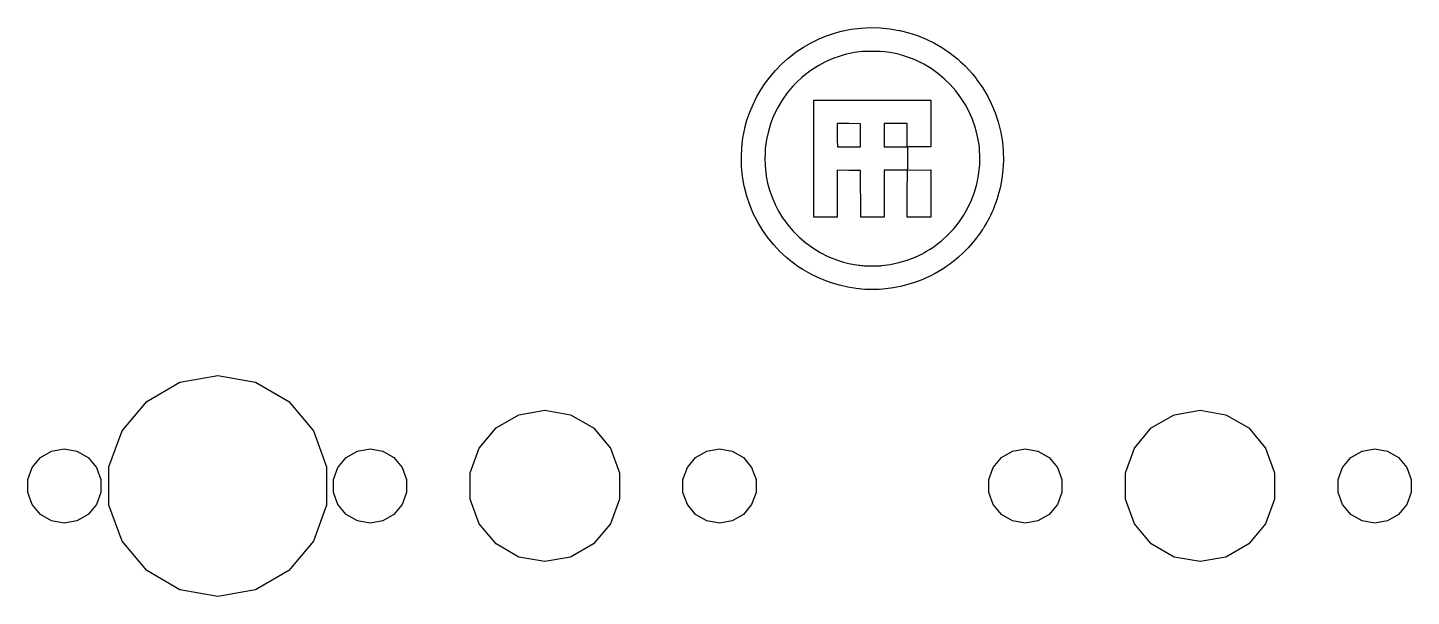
# Model space of a CAD drawing. Extents: x 50 to 349, y -142 to -48.
# Drawn here: x 308.82 to 349.04, y -136.56 to -120.02 of the extents above; entities that cross this region are included whole.
import ezdxf

# ---------------------------------------------------------------- set-up
doc = ezdxf.new("R2010")
doc.units = 0
doc.header["$MEASUREMENT"] = 0
doc.layers.add('BLACK', color=7, linetype='CONTINUOUS')

msp = doc.modelspace()

# ---------------------------------------------------------------- linework, layer by layer
at = {"layer": 'Black'}
for p, q in [((331.828, -120.34), (332.064, -120.243)), ((332.064, -120.243), (332.064, -120.243)), ((332.064, -120.243), (332.065, -120.243)), ((332.065, -120.243), (332.303, -120.164)), ((332.303, -120.164), (332.303, -120.164)), ((332.303, -120.164), (332.304, -120.164)), ((332.304, -120.164), (332.48, -120.118)), ((332.48, -120.118), (332.757, -120.063)), ((332.48, -120.118), (332.48, -120.118)), ((332.48, -120.118), (332.48, -120.118)), ((332.757, -120.063), (333.036, -120.029)), ((332.757, -120.063), (332.757, -120.063)), ((332.757, -120.063), (332.757, -120.063)), ((333.036, -120.029), (333.036, -120.029)), ((333.036, -120.029), (333.037, -120.029)), ((333.037, -120.029), (333.316, -120.015)), ((333.316, -120.015), (333.317, -120.015)), ((333.317, -120.015), (333.317, -120.015)), ((333.317, -120.015), (333.597, -120.021)), ((333.597, -120.021), (333.597, -120.021)), ((333.597, -120.021), (333.598, -120.021)), ((333.598, -120.021), (333.878, -120.048)), ((333.878, -120.048), (333.878, -120.048)), ((333.878, -120.048), (333.878, -120.048)), ((333.878, -120.048), (334.158, -120.094)), ((334.158, -120.094), (334.158, -120.094)), ((334.158, -120.094), (334.158, -120.094)), ((334.158, -120.094), (334.174, -120.098)), ((334.174, -120.098), (334.174, -120.098)), ((334.174, -120.098), (334.174, -120.098)), ((334.174, -120.098), (334.431, -120.161)), ((334.431, -120.161), (334.432, -120.161)), ((334.432, -120.161), (334.432, -120.162)), ((334.432, -120.162), (334.686, -120.245)), ((334.686, -120.245), (334.686, -120.245)), ((334.686, -120.245), (334.686, -120.245)), ((334.686, -120.245), (334.935, -120.347)), ((331.163, -120.72), (331.373, -120.58)), ((331.373, -120.58), (331.373, -120.58)), ((331.373, -120.58), (331.374, -120.58)), ((331.374, -120.58), (331.596, -120.453)), ((331.596, -120.453), (331.827, -120.34)), ((331.596, -120.453), (331.596, -120.453)), ((331.596, -120.453), (331.596, -120.453)), ((331.827, -120.34), (331.828, -120.34)), ((331.828, -120.34), (331.828, -120.34)), ((334.935, -120.347), (334.935, -120.347)), ((334.935, -120.347), (334.935, -120.347)), ((334.935, -120.347), (335.177, -120.466)), ((335.177, -120.466), (335.177, -120.466)), ((335.177, -120.466), (335.177, -120.467)), ((335.177, -120.467), (335.41, -120.603)), ((335.41, -120.603), (335.41, -120.603)), ((335.41, -120.603), (335.411, -120.603)), ((335.411, -120.603), (335.634, -120.756)), ((330.732, -121.081), (330.914, -120.916)), ((330.914, -120.916), (331.103, -120.764)), ((330.914, -120.916), (330.914, -120.916)), ((330.914, -120.916), (330.914, -120.916)), ((331.103, -120.764), (331.104, -120.764)), ((331.104, -120.764), (331.163, -120.721)), ((331.104, -120.764), (331.104, -120.764)), ((331.163, -120.721), (331.163, -120.72)), ((331.163, -120.72), (331.163, -120.72)), ((331.992, -121.017), (331.818, -121.112)), ((332.03, -120.999), (331.992, -121.017)), ((332.136, -120.952), (332.03, -120.999)), ((332.254, -120.905), (332.136, -120.952)), ((332.377, -120.861), (332.254, -120.905)), ((332.5, -120.821), (332.377, -120.861)), ((332.616, -120.788), (332.5, -120.821)), ((332.721, -120.763), (332.616, -120.788)), ((332.768, -120.754), (332.721, -120.763)), ((332.848, -120.739), (332.768, -120.754)), ((332.923, -120.728), (332.848, -120.739)), ((332.997, -120.719), (332.923, -120.728)), ((333.075, -120.713), (332.997, -120.719)), ((333.16, -120.709), (333.075, -120.713)), ((333.257, -120.707), (333.16, -120.709)), ((333.37, -120.707), (333.257, -120.707)), ((333.441, -120.707), (333.37, -120.707)), ((333.598, -120.711), (333.441, -120.707)), ((333.74, -120.72), (333.598, -120.711)), ((333.873, -120.735), (333.74, -120.72)), ((334.001, -120.756), (333.873, -120.735)), ((334.127, -120.785), (334.001, -120.756)), ((334.256, -120.823), (334.127, -120.785)), ((334.393, -120.869), (334.256, -120.823)), ((334.542, -120.925), (334.393, -120.869)), ((334.657, -120.973), (334.542, -120.925)), ((334.874, -121.08), (334.657, -120.973)), ((335.082, -121.205), (334.874, -121.08)), ((335.634, -120.756), (335.634, -120.756)), ((335.634, -120.756), (335.634, -120.757)), ((335.634, -120.757), (335.846, -120.925)), ((335.846, -120.925), (335.846, -120.925)), ((335.846, -120.925), (335.846, -120.925)), ((335.846, -120.925), (335.93, -120.999)), ((335.93, -120.999), (335.93, -120.999)), ((335.93, -120.999), (335.93, -120.999)), ((335.93, -120.999), (336.059, -121.12)), ((330.254, -121.633), (330.399, -121.443)), ((330.399, -121.443), (330.559, -121.258)), ((330.399, -121.443), (330.399, -121.443)), ((330.399, -121.443), (330.399, -121.443)), ((330.559, -121.258), (330.559, -121.258)), ((330.559, -121.258), (330.56, -121.258)), ((330.56, -121.258), (330.732, -121.082)), ((330.732, -121.082), (330.732, -121.081)), ((330.732, -121.082), (330.732, -121.082)), ((331.321, -121.466), (331.177, -121.598)), ((331.479, -121.339), (331.321, -121.466)), ((331.645, -121.22), (331.479, -121.339)), ((331.818, -121.112), (331.645, -121.22)), ((335.279, -121.346), (335.082, -121.205)), ((335.466, -121.502), (335.279, -121.346)), ((336.059, -121.12), (336.059, -121.12)), ((336.059, -121.12), (336.059, -121.12)), ((336.059, -121.12), (336.174, -121.239)), ((336.174, -121.239), (336.174, -121.239)), ((336.174, -121.239), (336.175, -121.239)), ((336.175, -121.239), (336.283, -121.362)), ((336.283, -121.362), (336.283, -121.362)), ((336.283, -121.362), (336.283, -121.362)), ((336.283, -121.362), (336.389, -121.494)), ((330.015, -122.023), (330.127, -121.826)), ((330.127, -121.826), (330.254, -121.634)), ((330.127, -121.826), (330.127, -121.826)), ((330.127, -121.826), (330.127, -121.826)), ((330.254, -121.634), (330.254, -121.633)), ((330.254, -121.633), (330.254, -121.633)), ((331.064, -121.715), (330.9, -121.914)), ((331.177, -121.598), (331.064, -121.715)), ((335.64, -121.672), (335.466, -121.502)), ((335.801, -121.856), (335.64, -121.672)), ((335.948, -122.053), (335.801, -121.856)), ((336.389, -121.494), (336.389, -121.494)), ((336.389, -121.494), (336.389, -121.494)), ((336.389, -121.494), (336.416, -121.531)), ((336.416, -121.531), (336.416, -121.531)), ((336.416, -121.531), (336.416, -121.531)), ((336.416, -121.531), (336.577, -121.76)), ((336.577, -121.76), (336.577, -121.76)), ((336.577, -121.76), (336.577, -121.761)), ((336.577, -121.761), (336.718, -121.997)), ((329.809, -122.475), (329.904, -122.247)), ((329.904, -122.247), (330.015, -122.023)), ((329.904, -122.247), (329.904, -122.247)), ((329.904, -122.247), (329.904, -122.247)), ((330.015, -122.023), (330.015, -122.023)), ((330.015, -122.023), (330.015, -122.023)), ((330.753, -122.121), (330.624, -122.336)), ((330.9, -121.914), (330.753, -122.121)), ((331.673, -122.128), (331.673, -122.127)), ((331.673, -122.127), (331.674, -122.127)), ((331.673, -123.137), (331.673, -122.128)), ((331.673, -122.128), (331.673, -122.128)), ((331.674, -122.126), (331.674, -122.125)), ((331.674, -122.125), (331.674, -122.125)), ((331.674, -122.125), (331.675, -122.125)), ((331.674, -122.127), (331.674, -122.126)), ((331.674, -122.126), (331.674, -122.126)), ((331.674, -122.127), (331.674, -122.127)), ((331.675, -122.125), (331.675, -122.124)), ((331.675, -122.124), (331.675, -122.124)), ((331.675, -122.124), (331.676, -122.124)), ((331.676, -122.124), (331.676, -122.124)), ((331.676, -122.124), (331.677, -122.124)), ((331.677, -122.124), (331.677, -122.123)), ((331.677, -122.123), (331.678, -122.123)), ((331.677, -122.124), (331.677, -122.124)), ((331.678, -122.123), (331.678, -122.123)), ((331.678, -122.123), (335.072, -122.123)), ((335.072, -122.123), (335.072, -122.123)), ((335.072, -122.123), (335.073, -122.123)), ((335.073, -122.123), (335.073, -122.124)), ((335.073, -122.124), (335.073, -122.124)), ((335.073, -122.124), (335.074, -122.124)), ((335.074, -122.124), (335.074, -122.124)), ((335.074, -122.124), (335.075, -122.124)), ((335.075, -122.124), (335.075, -122.124)), ((335.075, -122.124), (335.075, -122.125)), ((335.075, -122.125), (335.076, -122.125)), ((335.076, -122.125), (335.076, -122.125)), ((335.076, -122.125), (335.076, -122.126)), ((335.076, -122.126), (335.076, -122.126)), ((335.076, -122.126), (335.076, -122.127)), ((335.076, -122.127), (335.076, -122.127)), ((335.076, -122.127), (335.077, -122.127)), ((335.077, -122.127), (335.077, -122.128)), ((335.077, -122.128), (335.077, -122.128)), ((335.077, -122.128), (335.077, -123.48)), ((336.08, -122.261), (335.948, -122.053)), ((336.196, -122.479), (336.08, -122.261)), ((336.718, -121.997), (336.718, -121.997)), ((336.718, -121.997), (336.718, -121.998)), ((336.718, -121.998), (336.841, -122.242)), ((336.841, -122.242), (336.841, -122.243)), ((336.841, -122.243), (336.841, -122.243)), ((336.841, -122.243), (336.945, -122.496)), ((329.729, -122.704), (329.809, -122.475)), ((329.809, -122.475), (329.809, -122.475)), ((329.809, -122.475), (329.809, -122.475)), ((330.514, -122.559), (330.422, -122.788)), ((330.624, -122.336), (330.514, -122.559)), ((336.295, -122.708), (336.196, -122.479)), ((336.945, -122.496), (336.945, -122.496)), ((336.945, -122.496), (336.945, -122.496)), ((336.945, -122.496), (337.032, -122.758)), ((329.611, -123.223), (329.664, -122.946)), ((329.664, -122.945), (329.668, -122.93)), ((329.664, -122.946), (329.664, -122.945)), ((329.664, -122.946), (329.664, -122.946)), ((329.668, -122.93), (329.729, -122.704)), ((329.668, -122.93), (329.668, -122.93)), ((329.668, -122.93), (329.668, -122.93)), ((329.729, -122.704), (329.729, -122.704)), ((329.729, -122.704), (329.729, -122.704)), ((330.35, -123.024), (330.296, -123.265)), ((330.422, -122.788), (330.35, -123.024)), ((332.692, -122.806), (332.354, -122.804)), ((332.354, -122.804), (332.354, -123.137)), ((333.03, -122.809), (332.692, -122.806)), ((333.03, -123.48), (333.03, -122.809)), ((334.051, -122.804), (333.715, -122.804)), ((333.715, -122.804), (333.718, -123.142)), ((334.386, -122.804), (334.051, -122.804)), ((334.386, -123.48), (334.386, -122.804)), ((336.298, -122.717), (336.295, -122.708)), ((336.354, -122.878), (336.298, -122.717)), ((336.403, -123.053), (336.354, -122.878)), ((336.444, -123.235), (336.403, -123.053)), ((337.032, -122.758), (337.032, -122.759)), ((337.032, -122.759), (337.032, -122.759)), ((337.032, -122.759), (337.1, -123.03)), ((337.1, -123.03), (337.1, -123.031)), ((337.1, -123.031), (337.1, -123.031)), ((337.1, -123.031), (337.108, -123.068)), ((337.108, -123.068), (337.108, -123.068)), ((337.108, -123.068), (337.108, -123.069)), ((337.108, -123.069), (337.153, -123.337)), ((329.578, -123.502), (329.611, -123.223)), ((329.611, -123.223), (329.611, -123.223)), ((329.611, -123.223), (329.611, -123.223)), ((330.276, -123.394), (330.262, -123.531)), ((330.296, -123.265), (330.276, -123.394)), ((331.673, -125.522), (331.673, -123.137)), ((332.354, -123.137), (332.354, -123.218)), ((332.354, -123.218), (332.355, -123.293)), ((332.355, -123.293), (332.355, -123.293)), ((332.355, -123.293), (332.355, -123.358)), ((332.355, -123.358), (332.357, -123.413)), ((332.357, -123.413), (332.358, -123.453)), ((332.358, -123.453), (332.36, -123.476)), ((332.36, -123.476), (332.36, -123.479)), ((332.36, -123.479), (332.368, -123.48)), ((332.368, -123.48), (332.397, -123.481)), ((332.397, -123.481), (332.441, -123.482)), ((332.441, -123.482), (332.499, -123.483)), ((332.499, -123.483), (332.499, -123.483)), ((332.499, -123.483), (332.568, -123.483)), ((332.568, -123.483), (332.644, -123.483)), ((332.644, -123.483), (332.699, -123.482)), ((332.699, -123.482), (333.03, -123.48)), ((333.718, -123.142), (333.72, -123.48)), ((333.72, -123.48), (334.053, -123.482)), ((334.053, -123.482), (334.391, -123.485)), ((334.386, -123.481), (334.386, -123.48)), ((334.386, -123.48), (334.386, -123.48)), ((334.386, -123.48), (334.386, -123.48)), ((334.387, -123.482), (334.386, -123.481)), ((334.386, -123.481), (334.386, -123.481)), ((334.387, -123.483), (334.387, -123.482)), ((334.387, -123.482), (334.387, -123.482)), ((334.387, -123.482), (334.387, -123.482)), ((334.388, -123.483), (334.387, -123.483)), ((334.388, -123.484), (334.388, -123.483)), ((334.388, -123.483), (334.388, -123.483)), ((334.389, -123.484), (334.388, -123.484)), ((334.388, -123.484), (334.388, -123.484)), ((334.39, -123.484), (334.389, -123.484)), ((334.389, -123.484), (334.389, -123.484)), ((334.391, -123.484), (334.39, -123.484)), ((334.39, -123.484), (334.39, -123.484)), ((334.391, -123.485), (334.391, -123.484)), ((335.072, -123.485), (334.391, -123.485)), ((334.391, -123.485), (334.391, -123.485)), ((334.391, -123.485), (334.392, -123.485)), ((334.392, -123.485), (334.392, -123.485)), ((334.392, -123.485), (334.393, -123.485)), ((334.393, -123.485), (334.393, -123.486)), ((334.393, -123.486), (334.393, -123.486)), ((334.393, -123.486), (334.394, -123.486)), ((334.394, -123.486), (334.394, -123.486)), ((334.394, -123.486), (334.395, -123.487)), ((334.395, -123.487), (334.395, -123.487)), ((334.395, -123.487), (334.395, -123.487)), ((334.395, -123.487), (334.395, -123.488)), ((334.395, -123.488), (334.395, -123.488)), ((334.395, -123.488), (334.396, -123.488)), ((334.396, -123.488), (334.396, -123.489)), ((334.396, -123.489), (334.396, -123.489)), ((334.396, -123.489), (334.396, -123.49)), ((334.396, -123.49), (334.396, -123.49)), ((334.396, -123.49), (334.396, -124.16)), ((335.073, -123.484), (335.072, -123.484)), ((335.072, -123.484), (335.072, -123.485)), ((335.074, -123.484), (335.073, -123.484)), ((335.073, -123.484), (335.073, -123.484)), ((335.073, -123.484), (335.073, -123.484)), ((335.075, -123.484), (335.074, -123.484)), ((335.074, -123.484), (335.074, -123.484)), ((335.076, -123.483), (335.075, -123.483)), ((335.075, -123.483), (335.075, -123.483)), ((335.075, -123.483), (335.075, -123.484)), ((335.077, -123.48), (335.076, -123.481)), ((335.076, -123.481), (335.076, -123.481)), ((335.076, -123.481), (335.076, -123.482)), ((335.076, -123.482), (335.076, -123.482)), ((335.076, -123.482), (335.076, -123.482)), ((335.076, -123.482), (335.076, -123.483)), ((335.077, -123.48), (335.077, -123.48)), ((335.077, -123.48), (335.077, -123.48)), ((336.475, -123.419), (336.444, -123.235)), ((336.478, -123.446), (336.475, -123.419)), ((336.486, -123.524), (336.478, -123.446)), ((337.153, -123.337), (337.153, -123.337)), ((337.153, -123.337), (337.153, -123.338)), ((337.153, -123.338), (337.178, -123.608)), ((329.565, -123.782), (329.578, -123.502)), ((329.565, -123.783), (329.565, -123.782)), ((329.566, -123.84), (329.565, -123.783)), ((329.565, -123.783), (329.565, -123.783)), ((329.572, -124.063), (329.566, -123.84)), ((329.578, -123.502), (329.578, -123.502)), ((329.578, -123.502), (329.578, -123.502)), ((330.254, -123.681), (330.252, -123.84)), ((330.252, -123.84), (330.257, -124.001)), ((330.262, -123.531), (330.254, -123.681)), ((336.491, -123.616), (336.486, -123.524)), ((336.495, -123.715), (336.491, -123.616)), ((336.497, -123.816), (336.495, -123.715)), ((336.497, -123.914), (336.497, -123.816)), ((337.184, -123.88), (337.171, -124.15)), ((337.178, -123.608), (337.178, -123.608)), ((337.178, -123.608), (337.178, -123.609)), ((337.178, -123.609), (337.184, -123.88)), ((337.184, -123.88), (337.184, -123.88)), ((337.184, -123.88), (337.184, -123.88)), ((329.6, -124.344), (329.572, -124.063)), ((329.572, -124.063), (329.572, -124.063)), ((329.572, -124.063), (329.572, -124.063)), ((330.257, -124.001), (330.267, -124.159)), ((330.267, -124.159), (330.284, -124.309)), ((332.692, -124.168), (332.354, -124.165)), ((332.354, -124.165), (332.354, -125.522)), ((333.03, -124.17), (332.692, -124.168)), ((333.035, -125.522), (333.03, -124.17)), ((334.391, -124.165), (333.715, -124.165)), ((333.715, -124.165), (333.715, -125.522)), ((334.388, -124.844), (334.391, -124.165)), ((334.391, -124.165), (334.391, -124.165)), ((334.391, -124.165), (334.391, -124.165)), ((334.396, -124.16), (335.072, -124.155)), ((334.396, -124.16), (334.396, -124.16)), ((334.396, -124.16), (334.396, -124.16)), ((335.072, -124.155), (335.072, -124.155)), ((335.072, -124.155), (335.073, -124.155)), ((335.073, -124.155), (335.073, -124.155)), ((335.073, -124.155), (335.073, -124.155)), ((335.073, -124.155), (335.074, -124.156)), ((335.074, -124.156), (335.074, -124.156)), ((335.074, -124.156), (335.075, -124.156)), ((335.075, -124.156), (335.075, -124.156)), ((335.075, -124.156), (335.075, -124.156)), ((335.075, -124.156), (335.076, -124.157)), ((335.076, -124.157), (335.076, -124.157)), ((335.076, -124.157), (335.076, -124.157)), ((335.076, -124.157), (335.076, -124.158)), ((335.076, -124.158), (335.076, -124.158)), ((335.076, -124.158), (335.076, -124.159)), ((335.076, -124.159), (335.077, -124.159)), ((335.077, -124.159), (335.077, -124.16)), ((335.077, -124.16), (335.077, -124.16)), ((335.077, -124.16), (335.077, -125.522)), ((336.46, -124.317), (336.49, -124.078)), ((336.49, -124.078), (336.495, -124.003)), ((336.495, -124.003), (336.497, -123.914)), ((337.171, -124.15), (337.138, -124.417)), ((337.171, -124.15), (337.171, -124.15)), ((337.171, -124.15), (337.171, -124.15)), ((329.648, -124.623), (329.6, -124.344)), ((329.6, -124.344), (329.6, -124.344)), ((329.6, -124.344), (329.6, -124.344)), ((329.648, -124.624), (329.648, -124.623)), ((329.648, -124.623), (329.648, -124.623)), ((329.655, -124.66), (329.648, -124.624)), ((329.722, -124.918), (329.655, -124.66)), ((329.655, -124.66), (329.655, -124.66)), ((329.655, -124.66), (329.655, -124.66)), ((330.284, -124.309), (330.287, -124.332)), ((330.287, -124.332), (330.326, -124.536)), ((330.326, -124.536), (330.383, -124.744)), ((336.341, -124.805), (336.41, -124.565)), ((336.41, -124.565), (336.46, -124.317)), ((337.098, -124.625), (337.077, -124.715)), ((337.138, -124.417), (337.098, -124.625)), ((337.098, -124.625), (337.098, -124.625)), ((337.098, -124.625), (337.098, -124.625)), ((337.138, -124.417), (337.138, -124.417)), ((337.138, -124.417), (337.138, -124.417)), ((329.808, -125.171), (329.722, -124.918)), ((329.722, -124.918), (329.722, -124.918)), ((329.722, -124.918), (329.722, -124.918)), ((330.383, -124.744), (330.457, -124.951)), ((330.457, -124.951), (330.546, -125.156)), ((334.386, -125.522), (334.388, -124.844)), ((336.149, -125.262), (336.254, -125.038)), ((336.254, -125.038), (336.341, -124.805)), ((336.973, -125.081), (336.948, -125.149)), ((336.976, -125.072), (336.973, -125.081)), ((336.973, -125.081), (336.973, -125.081)), ((336.973, -125.081), (336.973, -125.081)), ((337, -124.996), (336.976, -125.072)), ((336.976, -125.072), (336.976, -125.072)), ((336.976, -125.072), (336.976, -125.072)), ((337.026, -124.907), (337, -124.996)), ((337, -124.996), (337, -124.996)), ((337, -124.996), (337, -124.996)), ((337.053, -124.812), (337.026, -124.907)), ((337.026, -124.907), (337.026, -124.907)), ((337.026, -124.907), (337.026, -124.907)), ((337.077, -124.715), (337.053, -124.811)), ((337.053, -124.811), (337.053, -124.811)), ((337.053, -124.811), (337.053, -124.812)), ((337.077, -124.715), (337.077, -124.715)), ((337.077, -124.715), (337.077, -124.715)), ((329.808, -125.172), (329.808, -125.171)), ((329.913, -125.419), (329.808, -125.172)), ((329.808, -125.172), (329.808, -125.172)), ((330.035, -125.66), (329.913, -125.419)), ((329.913, -125.419), (329.913, -125.419)), ((329.913, -125.419), (329.913, -125.419)), ((330.546, -125.156), (330.649, -125.356)), ((330.649, -125.356), (330.765, -125.546)), ((335.888, -125.681), (336.027, -125.477)), ((336.027, -125.477), (336.149, -125.262)), ((336.804, -125.483), (336.766, -125.562)), ((336.843, -125.398), (336.804, -125.483)), ((336.804, -125.483), (336.804, -125.483)), ((336.804, -125.483), (336.804, -125.483)), ((336.882, -125.311), (336.843, -125.397)), ((336.843, -125.397), (336.843, -125.398)), ((336.843, -125.398), (336.843, -125.398)), ((336.917, -125.226), (336.882, -125.311)), ((336.882, -125.311), (336.882, -125.311)), ((336.882, -125.311), (336.882, -125.311)), ((336.948, -125.149), (336.917, -125.226)), ((336.917, -125.226), (336.917, -125.226)), ((336.917, -125.226), (336.917, -125.226)), ((336.948, -125.149), (336.948, -125.149)), ((336.948, -125.149), (336.948, -125.149)), ((330.174, -125.892), (330.035, -125.66)), ((330.035, -125.66), (330.035, -125.66)), ((330.035, -125.66), (330.035, -125.66)), ((330.33, -126.115), (330.174, -125.892)), ((330.174, -125.892), (330.174, -125.892)), ((330.174, -125.892), (330.174, -125.892)), ((330.765, -125.546), (330.893, -125.726)), ((330.893, -125.726), (330.905, -125.742)), ((330.905, -125.742), (331.069, -125.934)), ((331.673, -125.523), (331.673, -125.522)), ((331.673, -125.522), (331.673, -125.522)), ((331.674, -125.523), (331.673, -125.523)), ((331.674, -125.524), (331.674, -125.523)), ((331.674, -125.523), (331.674, -125.523)), ((331.674, -125.525), (331.674, -125.524)), ((331.674, -125.524), (331.674, -125.524)), ((331.675, -125.525), (331.674, -125.525)), ((331.674, -125.525), (331.674, -125.525)), ((331.675, -125.526), (331.675, -125.525)), ((331.676, -125.526), (331.675, -125.526)), ((331.675, -125.526), (331.675, -125.526)), ((331.677, -125.526), (331.676, -125.526)), ((331.676, -125.526), (331.676, -125.526)), ((331.677, -125.527), (331.677, -125.526)), ((331.677, -125.526), (331.677, -125.526)), ((331.678, -125.527), (331.677, -125.527)), ((332.349, -125.527), (331.678, -125.527)), ((331.678, -125.527), (331.678, -125.527)), ((332.35, -125.527), (332.349, -125.527)), ((332.349, -125.527), (332.349, -125.527)), ((332.351, -125.526), (332.35, -125.526)), ((332.35, -125.526), (332.35, -125.527)), ((332.352, -125.526), (332.351, -125.526)), ((332.351, -125.526), (332.351, -125.526)), ((332.351, -125.526), (332.351, -125.526)), ((332.353, -125.525), (332.352, -125.525)), ((332.352, -125.525), (332.352, -125.526)), ((332.352, -125.526), (332.352, -125.526)), ((332.354, -125.523), (332.353, -125.524)), ((332.353, -125.524), (332.353, -125.524)), ((332.353, -125.524), (332.353, -125.525)), ((332.353, -125.525), (332.353, -125.525)), ((332.354, -125.522), (332.354, -125.522)), ((332.354, -125.522), (332.354, -125.523)), ((332.354, -125.523), (332.354, -125.523)), ((332.354, -125.523), (332.354, -125.523)), ((333.035, -125.523), (333.035, -125.522)), ((333.035, -125.522), (333.035, -125.522)), ((333.035, -125.524), (333.035, -125.523)), ((333.035, -125.523), (333.035, -125.523)), ((333.035, -125.523), (333.035, -125.523)), ((333.036, -125.524), (333.035, -125.524)), ((333.036, -125.525), (333.036, -125.524)), ((333.037, -125.526), (333.036, -125.525)), ((333.036, -125.525), (333.036, -125.525)), ((333.036, -125.525), (333.036, -125.525)), ((333.038, -125.526), (333.037, -125.526)), ((333.037, -125.526), (333.037, -125.526)), ((333.037, -125.526), (333.037, -125.526)), ((333.039, -125.526), (333.038, -125.526)), ((333.038, -125.526), (333.038, -125.526)), ((333.039, -125.527), (333.039, -125.526)), ((333.04, -125.527), (333.039, -125.527)), ((333.039, -125.527), (333.039, -125.527)), ((333.71, -125.527), (333.04, -125.527)), ((333.711, -125.527), (333.71, -125.527)), ((333.712, -125.526), (333.711, -125.527)), ((333.711, -125.527), (333.711, -125.527)), ((333.713, -125.526), (333.712, -125.526)), ((333.712, -125.526), (333.712, -125.526)), ((333.712, -125.526), (333.712, -125.526)), ((333.714, -125.525), (333.713, -125.526)), ((333.713, -125.526), (333.713, -125.526)), ((333.713, -125.526), (333.713, -125.526)), ((333.715, -125.524), (333.714, -125.525)), ((333.714, -125.525), (333.714, -125.525)), ((333.714, -125.525), (333.714, -125.525)), ((333.715, -125.522), (333.715, -125.522)), ((333.715, -125.522), (333.715, -125.523)), ((333.715, -125.523), (333.715, -125.523)), ((333.715, -125.523), (333.715, -125.523)), ((333.715, -125.523), (333.715, -125.524)), ((333.715, -125.524), (333.715, -125.524)), ((334.386, -125.523), (334.386, -125.522)), ((334.386, -125.522), (334.386, -125.522)), ((334.386, -125.524), (334.386, -125.523)), ((334.386, -125.523), (334.386, -125.523)), ((334.386, -125.523), (334.386, -125.523)), ((334.387, -125.524), (334.386, -125.524)), ((334.387, -125.525), (334.387, -125.524)), ((334.388, -125.526), (334.387, -125.525)), ((334.387, -125.525), (334.387, -125.525)), ((334.387, -125.525), (334.387, -125.525)), ((334.389, -125.526), (334.388, -125.526)), ((334.388, -125.526), (334.388, -125.526)), ((334.388, -125.526), (334.388, -125.526)), ((334.39, -125.526), (334.389, -125.526)), ((334.389, -125.526), (334.389, -125.526)), ((334.39, -125.527), (334.39, -125.526)), ((334.391, -125.527), (334.39, -125.527)), ((334.39, -125.527), (334.39, -125.527)), ((335.072, -125.527), (334.391, -125.527)), ((335.073, -125.527), (335.072, -125.527)), ((335.072, -125.527), (335.072, -125.527)), ((335.074, -125.526), (335.073, -125.526)), ((335.073, -125.526), (335.073, -125.526)), ((335.073, -125.526), (335.073, -125.527)), ((335.075, -125.526), (335.074, -125.526)), ((335.074, -125.526), (335.074, -125.526)), ((335.076, -125.525), (335.075, -125.525)), ((335.075, -125.525), (335.075, -125.526)), ((335.075, -125.526), (335.075, -125.526)), ((335.077, -125.523), (335.076, -125.523)), ((335.076, -125.523), (335.076, -125.523)), ((335.076, -125.523), (335.076, -125.524)), ((335.076, -125.524), (335.076, -125.524)), ((335.076, -125.524), (335.076, -125.525)), ((335.076, -125.525), (335.076, -125.525)), ((335.077, -125.522), (335.077, -125.522)), ((335.077, -125.522), (335.077, -125.523)), ((335.561, -126.057), (335.733, -125.875)), ((335.733, -125.875), (335.888, -125.681)), ((336.567, -125.902), (336.534, -125.95)), ((336.591, -125.865), (336.567, -125.902)), ((336.567, -125.902), (336.567, -125.902)), ((336.567, -125.902), (336.567, -125.902)), ((336.603, -125.846), (336.591, -125.865)), ((336.591, -125.865), (336.591, -125.865)), ((336.591, -125.865), (336.591, -125.865)), ((336.635, -125.794), (336.603, -125.846)), ((336.603, -125.846), (336.603, -125.846)), ((336.667, -125.741), (336.635, -125.794)), ((336.635, -125.794), (336.635, -125.794)), ((336.635, -125.794), (336.635, -125.794)), ((336.694, -125.697), (336.667, -125.741)), ((336.667, -125.741), (336.667, -125.741)), ((336.667, -125.741), (336.667, -125.741)), ((336.7, -125.687), (336.694, -125.697)), ((336.694, -125.697), (336.694, -125.697)), ((336.694, -125.697), (336.694, -125.697)), ((336.731, -125.631), (336.7, -125.687)), ((336.7, -125.687), (336.7, -125.687)), ((336.7, -125.687), (336.7, -125.687)), ((336.766, -125.562), (336.731, -125.631)), ((336.731, -125.631), (336.731, -125.631)), ((336.731, -125.631), (336.731, -125.631)), ((336.766, -125.562), (336.766, -125.562)), ((336.766, -125.562), (336.766, -125.562)), ((330.501, -126.327), (330.33, -126.115)), ((330.33, -126.115), (330.33, -126.115)), ((330.33, -126.115), (330.33, -126.115)), ((331.069, -125.934), (331.247, -126.113)), ((331.247, -126.113), (331.438, -126.276)), ((331.438, -126.276), (331.641, -126.424)), ((335.222, -126.343), (335.307, -126.279)), ((335.307, -126.279), (335.373, -126.226)), ((335.373, -126.226), (335.561, -126.057)), ((336.289, -126.275), (336.161, -126.418)), ((336.402, -126.134), (336.289, -126.275)), ((336.289, -126.275), (336.289, -126.275)), ((336.289, -126.275), (336.289, -126.275)), ((336.407, -126.127), (336.402, -126.134)), ((336.402, -126.134), (336.402, -126.134)), ((336.402, -126.134), (336.402, -126.134)), ((336.451, -126.067), (336.407, -126.127)), ((336.407, -126.127), (336.407, -126.127)), ((336.407, -126.127), (336.407, -126.127)), ((336.494, -126.007), (336.451, -126.067)), ((336.451, -126.067), (336.451, -126.067)), ((336.451, -126.067), (336.451, -126.067)), ((336.534, -125.951), (336.494, -126.007)), ((336.494, -126.007), (336.494, -126.007)), ((336.494, -126.007), (336.494, -126.007)), ((336.534, -125.95), (336.534, -125.95)), ((336.534, -125.95), (336.534, -125.951)), ((330.687, -126.527), (330.501, -126.327)), ((330.501, -126.327), (330.501, -126.327)), ((330.501, -126.327), (330.501, -126.327)), ((330.688, -126.527), (330.687, -126.527)), ((330.687, -126.527), (330.687, -126.527)), ((330.887, -126.714), (330.688, -126.527)), ((331.641, -126.424), (331.856, -126.556)), ((331.856, -126.556), (332.081, -126.67)), ((332.081, -126.67), (332.258, -126.745)), ((334.385, -126.781), (334.62, -126.691)), ((334.62, -126.691), (334.848, -126.582)), ((334.848, -126.582), (334.875, -126.568)), ((334.875, -126.568), (334.952, -126.523)), ((334.952, -126.523), (335.039, -126.469)), ((335.039, -126.469), (335.131, -126.407)), ((335.131, -126.407), (335.222, -126.343)), ((335.881, -126.69), (335.739, -126.81)), ((335.882, -126.69), (335.881, -126.69)), ((335.881, -126.69), (335.881, -126.69)), ((336.024, -126.558), (335.882, -126.69)), ((336.161, -126.418), (336.024, -126.558)), ((336.024, -126.558), (336.024, -126.558)), ((336.024, -126.558), (336.024, -126.558)), ((336.161, -126.418), (336.161, -126.418)), ((336.161, -126.418), (336.161, -126.418)), ((330.888, -126.714), (330.887, -126.714)), ((330.958, -126.773), (330.888, -126.714)), ((330.888, -126.714), (330.888, -126.714)), ((331.08, -126.867), (330.958, -126.773)), ((330.958, -126.773), (330.958, -126.773)), ((330.958, -126.773), (330.958, -126.773)), ((331.212, -126.961), (331.08, -126.867)), ((331.08, -126.867), (331.08, -126.867)), ((331.08, -126.867), (331.08, -126.867)), ((331.349, -127.051), (331.212, -126.961)), ((331.212, -126.961), (331.212, -126.961)), ((331.212, -126.961), (331.212, -126.961)), ((331.487, -127.134), (331.349, -127.051)), ((331.349, -127.051), (331.349, -127.051)), ((331.349, -127.051), (331.349, -127.051)), ((332.258, -126.745), (332.392, -126.792)), ((332.392, -126.792), (332.538, -126.836)), ((332.538, -126.836), (332.69, -126.873)), ((332.69, -126.873), (332.841, -126.904)), ((332.841, -126.904), (332.983, -126.925)), ((332.983, -126.925), (333.01, -126.928)), ((333.01, -126.928), (333.01, -126.928)), ((333.01, -126.928), (333.058, -126.933)), ((333.058, -126.933), (333.058, -126.933)), ((333.058, -126.933), (333.058, -126.933)), ((333.058, -126.933), (333.101, -126.938)), ((333.101, -126.938), (333.101, -126.938)), ((333.101, -126.938), (333.101, -126.938)), ((333.101, -126.938), (333.134, -126.941)), ((333.134, -126.941), (333.134, -126.941)), ((333.134, -126.941), (333.134, -126.941)), ((333.134, -126.941), (333.147, -126.943)), ((333.147, -126.943), (333.181, -126.945)), ((333.181, -126.945), (333.231, -126.947)), ((333.231, -126.947), (333.293, -126.948)), ((333.293, -126.948), (333.362, -126.948)), ((333.362, -126.948), (333.433, -126.947)), ((333.433, -126.947), (333.503, -126.946)), ((333.503, -126.946), (333.566, -126.944)), ((333.566, -126.944), (333.619, -126.941)), ((333.619, -126.941), (333.644, -126.939)), ((333.644, -126.939), (333.895, -126.906)), ((333.895, -126.906), (334.142, -126.853)), ((334.142, -126.853), (334.385, -126.781)), ((335.312, -127.104), (335.263, -127.134)), ((335.365, -127.071), (335.312, -127.104)), ((335.312, -127.104), (335.312, -127.104)), ((335.415, -127.041), (335.365, -127.071)), ((335.365, -127.071), (335.365, -127.071)), ((335.365, -127.071), (335.365, -127.071)), ((335.418, -127.039), (335.415, -127.041)), ((335.415, -127.041), (335.415, -127.041)), ((335.415, -127.041), (335.415, -127.041)), ((335.419, -127.039), (335.418, -127.039)), ((335.418, -127.039), (335.418, -127.039)), ((335.457, -127.014), (335.419, -127.039)), ((335.507, -126.979), (335.457, -127.014)), ((335.457, -127.014), (335.457, -127.014)), ((335.457, -127.014), (335.457, -127.014)), ((335.564, -126.939), (335.507, -126.979)), ((335.507, -126.979), (335.507, -126.979)), ((335.507, -126.979), (335.507, -126.979)), ((335.624, -126.896), (335.564, -126.939)), ((335.564, -126.939), (335.564, -126.939)), ((335.564, -126.939), (335.564, -126.939)), ((335.625, -126.896), (335.624, -126.896)), ((335.684, -126.852), (335.625, -126.896)), ((335.625, -126.896), (335.625, -126.896)), ((335.739, -126.81), (335.684, -126.852)), ((335.684, -126.852), (335.684, -126.852)), ((335.684, -126.852), (335.684, -126.852)), ((335.739, -126.81), (335.739, -126.81)), ((335.739, -126.81), (335.739, -126.81)), ((331.621, -127.208), (331.487, -127.134)), ((331.487, -127.134), (331.487, -127.134)), ((331.487, -127.134), (331.487, -127.134)), ((331.622, -127.208), (331.621, -127.208)), ((331.747, -127.27), (331.622, -127.208)), ((331.622, -127.208), (331.622, -127.208)), ((331.927, -127.347), (331.747, -127.27)), ((331.747, -127.27), (331.747, -127.27)), ((331.747, -127.27), (331.747, -127.27)), ((332.174, -127.439), (331.927, -127.347)), ((331.927, -127.347), (331.927, -127.347)), ((331.927, -127.347), (331.927, -127.347)), ((332.175, -127.439), (332.174, -127.439)), ((332.174, -127.439), (332.174, -127.439)), ((332.419, -127.512), (332.175, -127.439)), ((332.663, -127.568), (332.419, -127.512)), ((332.419, -127.512), (332.419, -127.512)), ((332.419, -127.512), (332.419, -127.512)), ((334.403, -127.493), (334.193, -127.544)), ((334.603, -127.432), (334.403, -127.493)), ((334.403, -127.493), (334.403, -127.493)), ((334.403, -127.493), (334.403, -127.493)), ((334.789, -127.363), (334.603, -127.432)), ((334.603, -127.432), (334.603, -127.432)), ((334.603, -127.432), (334.603, -127.432)), ((334.845, -127.339), (334.789, -127.363)), ((334.789, -127.363), (334.789, -127.363)), ((334.789, -127.363), (334.789, -127.363)), ((334.923, -127.304), (334.845, -127.339)), ((334.845, -127.339), (334.845, -127.339)), ((334.845, -127.339), (334.845, -127.339)), ((335.002, -127.268), (334.923, -127.304)), ((334.923, -127.304), (334.923, -127.304)), ((334.923, -127.304), (334.923, -127.304)), ((335.078, -127.232), (335.002, -127.268)), ((335.002, -127.268), (335.002, -127.268)), ((335.002, -127.268), (335.002, -127.268)), ((335.146, -127.198), (335.078, -127.232)), ((335.078, -127.232), (335.078, -127.232)), ((335.078, -127.232), (335.078, -127.232)), ((335.204, -127.168), (335.146, -127.198)), ((335.146, -127.198), (335.146, -127.198)), ((335.146, -127.198), (335.146, -127.198)), ((335.247, -127.144), (335.204, -127.168)), ((335.204, -127.168), (335.204, -127.168)), ((335.204, -127.168), (335.204, -127.168)), ((335.263, -127.134), (335.247, -127.144)), ((335.247, -127.144), (335.247, -127.144)), ((335.247, -127.144), (335.247, -127.144)), ((335.263, -127.134), (335.263, -127.134)), ((335.263, -127.134), (335.263, -127.134)), ((332.908, -127.607), (332.663, -127.568)), ((332.663, -127.568), (332.663, -127.568)), ((332.663, -127.568), (332.663, -127.568)), ((333.156, -127.629), (332.908, -127.607)), ((332.908, -127.607), (332.908, -127.607)), ((332.908, -127.607), (332.908, -127.607)), ((333.205, -127.632), (333.156, -127.629)), ((333.156, -127.629), (333.156, -127.629)), ((333.156, -127.629), (333.156, -127.629)), ((333.267, -127.635), (333.205, -127.632)), ((333.205, -127.632), (333.205, -127.632)), ((333.205, -127.632), (333.205, -127.632)), ((333.317, -127.637), (333.267, -127.635)), ((333.267, -127.635), (333.267, -127.635)), ((333.267, -127.635), (333.267, -127.635)), ((333.36, -127.638), (333.317, -127.637)), ((333.317, -127.637), (333.317, -127.637)), ((333.317, -127.637), (333.317, -127.637)), ((333.402, -127.637), (333.36, -127.638)), ((333.36, -127.638), (333.36, -127.638)), ((333.36, -127.638), (333.36, -127.638)), ((333.403, -127.637), (333.402, -127.637)), ((333.449, -127.636), (333.403, -127.637)), ((333.403, -127.637), (333.403, -127.637)), ((333.504, -127.633), (333.449, -127.636)), ((333.449, -127.636), (333.449, -127.636)), ((333.449, -127.636), (333.449, -127.636)), ((333.573, -127.629), (333.504, -127.633)), ((333.504, -127.633), (333.504, -127.633)), ((333.504, -127.633), (333.504, -127.633)), ((333.574, -127.629), (333.573, -127.629)), ((333.573, -127.629), (333.573, -127.629)), ((333.761, -127.614), (333.574, -127.629)), ((333.977, -127.585), (333.761, -127.614)), ((333.761, -127.614), (333.761, -127.614)), ((333.761, -127.614), (333.761, -127.614)), ((333.978, -127.585), (333.977, -127.585)), ((333.977, -127.585), (333.977, -127.585)), ((334.193, -127.544), (333.978, -127.585)), ((334.193, -127.544), (334.193, -127.544)), ((334.193, -127.544), (334.193, -127.544)), ((312.278, -130.889), (313.244, -130.331)), ((313.244, -130.331), (314.342, -130.138)), ((314.342, -130.138), (315.441, -130.331)), ((315.441, -130.331), (316.407, -130.889)), ((311.561, -131.744), (312.278, -130.889)), ((316.407, -130.889), (317.124, -131.744)), ((322.434, -131.663), (323.097, -131.281)), ((323.097, -131.281), (323.85, -131.148)), ((323.85, -131.148), (324.603, -131.281)), ((324.603, -131.281), (325.266, -131.663)), ((341.484, -131.663), (342.147, -131.281)), ((342.147, -131.281), (342.9, -131.148)), ((342.9, -131.148), (343.653, -131.281)), ((343.653, -131.281), (344.316, -131.663)), ((311.179, -132.792), (311.561, -131.744)), ((317.124, -131.744), (317.506, -132.792)), ((321.943, -132.249), (322.434, -131.663)), ((325.266, -131.663), (325.757, -132.249)), ((340.993, -132.249), (341.484, -131.663)), ((344.316, -131.663), (344.807, -132.249)), ((309.186, -132.523), (309.511, -132.336)), ((309.511, -132.336), (309.88, -132.271)), ((309.88, -132.271), (310.249, -132.336)), ((310.249, -132.336), (310.574, -132.523)), ((318.076, -132.523), (318.401, -132.336)), ((318.401, -132.336), (318.77, -132.271)), ((318.77, -132.271), (319.139, -132.336)), ((319.139, -132.336), (319.464, -132.523)), ((321.681, -132.968), (321.943, -132.249)), ((325.757, -132.249), (326.019, -132.968)), ((328.236, -132.523), (328.561, -132.336)), ((328.561, -132.336), (328.93, -132.271)), ((328.93, -132.271), (329.299, -132.336)), ((329.299, -132.336), (329.624, -132.523)), ((337.126, -132.523), (337.451, -132.336)), ((337.451, -132.336), (337.82, -132.271)), ((337.82, -132.271), (338.189, -132.336)), ((338.189, -132.336), (338.514, -132.523)), ((340.731, -132.968), (340.993, -132.249)), ((344.807, -132.249), (345.069, -132.968)), ((347.286, -132.523), (347.611, -132.336)), ((347.611, -132.336), (347.98, -132.271)), ((347.98, -132.271), (348.349, -132.336)), ((348.349, -132.336), (348.674, -132.523)), ((308.945, -132.81), (309.186, -132.523)), ((310.574, -132.523), (310.815, -132.81)), ((317.835, -132.81), (318.076, -132.523)), ((319.464, -132.523), (319.705, -132.81)), ((327.995, -132.81), (328.236, -132.523)), ((329.624, -132.523), (329.865, -132.81)), ((336.885, -132.81), (337.126, -132.523)), ((338.514, -132.523), (338.755, -132.81)), ((347.045, -132.81), (347.286, -132.523)), ((348.674, -132.523), (348.915, -132.81)), ((308.817, -133.163), (308.945, -132.81)), ((310.815, -132.81), (310.943, -133.163)), ((311.179, -133.908), (311.179, -132.792)), ((317.506, -132.792), (317.506, -133.908)), ((317.707, -133.163), (317.835, -132.81)), ((319.705, -132.81), (319.833, -133.163)), ((321.681, -133.732), (321.681, -132.968)), ((326.019, -132.968), (326.019, -133.732)), ((327.867, -133.163), (327.995, -132.81)), ((329.865, -132.81), (329.993, -133.163)), ((336.757, -133.163), (336.885, -132.81)), ((338.755, -132.81), (338.883, -133.163)), ((340.731, -133.732), (340.731, -132.968)), ((345.069, -132.968), (345.069, -133.732)), ((346.917, -133.163), (347.045, -132.81)), ((348.915, -132.81), (349.043, -133.163)), ((308.817, -133.537), (308.817, -133.163)), ((308.945, -133.89), (308.817, -133.537)), ((310.943, -133.537), (310.815, -133.89)), ((310.943, -133.163), (310.943, -133.537)), ((317.707, -133.537), (317.707, -133.163)), ((317.835, -133.89), (317.707, -133.537)), ((319.833, -133.537), (319.705, -133.89)), ((319.833, -133.163), (319.833, -133.537)), ((327.867, -133.537), (327.867, -133.163)), ((327.995, -133.89), (327.867, -133.537)), ((329.993, -133.537), (329.865, -133.89)), ((329.993, -133.163), (329.993, -133.537)), ((336.757, -133.537), (336.757, -133.163)), ((336.885, -133.89), (336.757, -133.537)), ((338.883, -133.537), (338.755, -133.89)), ((338.883, -133.163), (338.883, -133.537)), ((346.917, -133.537), (346.917, -133.163)), ((347.045, -133.89), (346.917, -133.537)), ((349.043, -133.537), (348.915, -133.89)), ((349.043, -133.163), (349.043, -133.537)), ((309.186, -134.177), (308.945, -133.89)), ((310.815, -133.89), (310.574, -134.177)), ((311.561, -134.956), (311.179, -133.908)), ((317.506, -133.908), (317.124, -134.956)), ((318.076, -134.177), (317.835, -133.89)), ((319.705, -133.89), (319.464, -134.177)), ((321.943, -134.451), (321.681, -133.732)), ((326.019, -133.732), (325.757, -134.451)), ((328.236, -134.177), (327.995, -133.89)), ((329.865, -133.89), (329.624, -134.177)), ((337.126, -134.177), (336.885, -133.89)), ((338.755, -133.89), (338.514, -134.177)), ((340.993, -134.451), (340.731, -133.732)), ((345.069, -133.732), (344.807, -134.451)), ((347.286, -134.177), (347.045, -133.89)), ((348.915, -133.89), (348.674, -134.177)), ((309.511, -134.364), (309.186, -134.177)), ((310.574, -134.177), (310.249, -134.364)), ((318.401, -134.364), (318.076, -134.177)), ((319.464, -134.177), (319.139, -134.364)), ((328.561, -134.364), (328.236, -134.177)), ((329.624, -134.177), (329.299, -134.364)), ((337.451, -134.364), (337.126, -134.177)), ((338.514, -134.177), (338.189, -134.364)), ((347.611, -134.364), (347.286, -134.177)), ((348.674, -134.177), (348.349, -134.364)), ((309.88, -134.429), (309.511, -134.364)), ((310.249, -134.364), (309.88, -134.429)), ((318.77, -134.429), (318.401, -134.364)), ((319.139, -134.364), (318.77, -134.429)), ((322.434, -135.037), (321.943, -134.451)), ((325.757, -134.451), (325.266, -135.037)), ((328.93, -134.429), (328.561, -134.364)), ((329.299, -134.364), (328.93, -134.429)), ((337.82, -134.429), (337.451, -134.364)), ((338.189, -134.364), (337.82, -134.429)), ((341.484, -135.037), (340.993, -134.451)), ((344.807, -134.451), (344.316, -135.037)), ((347.98, -134.429), (347.611, -134.364)), ((348.349, -134.364), (347.98, -134.429)), ((312.278, -135.811), (311.561, -134.956)), ((317.124, -134.956), (316.407, -135.811)), ((323.097, -135.419), (322.434, -135.037)), ((325.266, -135.037), (324.603, -135.419)), ((342.147, -135.419), (341.484, -135.037)), ((344.316, -135.037), (343.653, -135.419)), ((323.85, -135.552), (323.097, -135.419)), ((324.603, -135.419), (323.85, -135.552)), ((342.9, -135.552), (342.147, -135.419)), ((343.653, -135.419), (342.9, -135.552)), ((313.244, -136.369), (312.278, -135.811)), ((316.407, -135.811), (315.441, -136.369)), ((314.342, -136.562), (313.244, -136.369)), ((315.441, -136.369), (314.342, -136.562))]:
    msp.add_line(p, q, dxfattribs=at)

doc.saveas('drawing.dxf')
